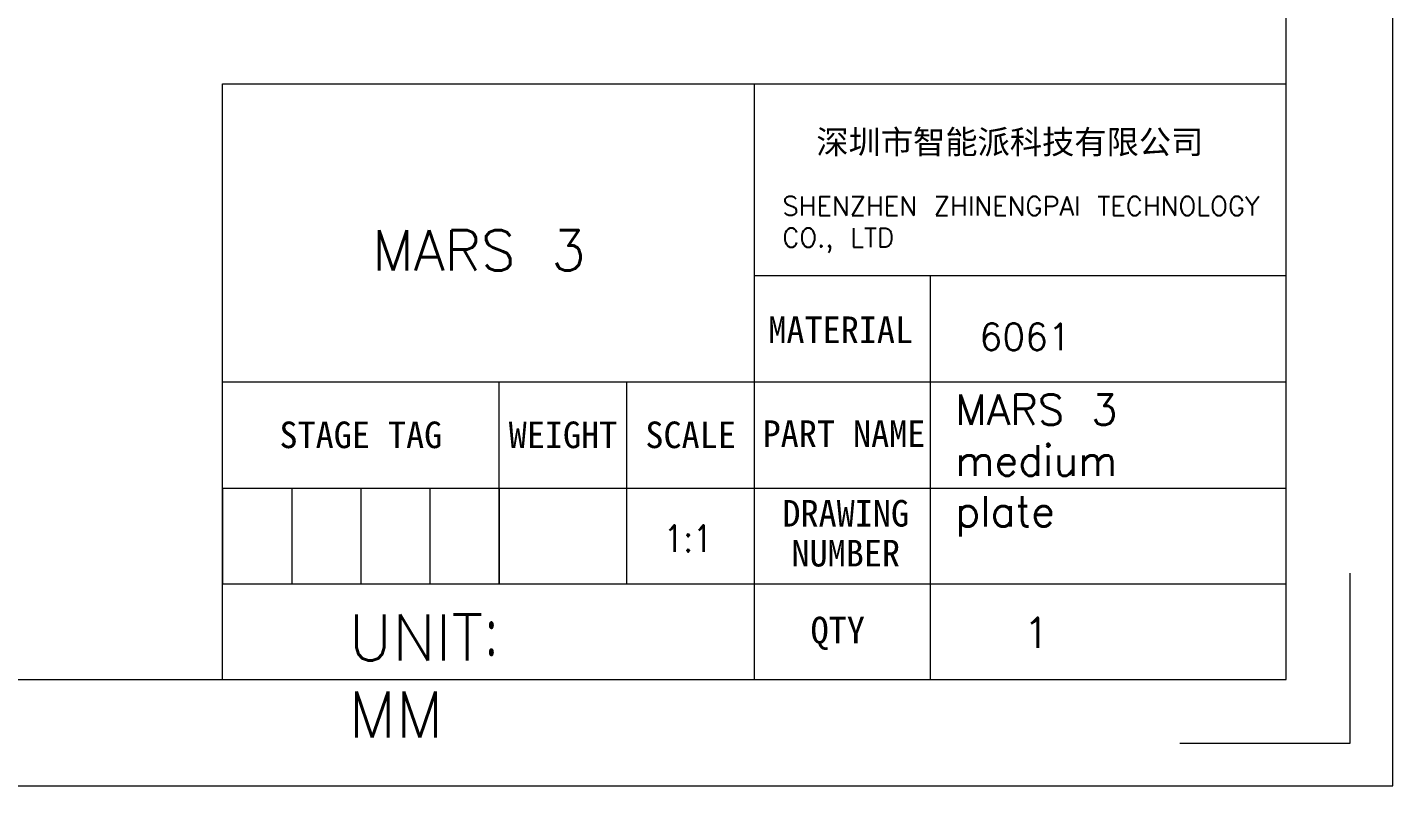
# Model space of a CAD drawing. Header units: millimetres. Extents: x 3041 to 3871, y 95 to 682.
# Drawn here: x 3512.1 to 3870.8, y 95 to 294.3 of the extents above; entities that cross this region are included whole.
import ezdxf

# ---------------------------------------------------------------- set-up
doc = ezdxf.new("R2010")
doc.units = ezdxf.units.MM
doc.layers.get('0').update_dxf_attribs({"lineweight": 18})
doc.layers.add('尺寸线层', color=3, linetype='Continuous', lineweight=18)
doc.styles.get("Standard").update_dxf_attribs({"font": 'txt.shx', "bigfont": 'gbcbig.shx'})
doc.styles.add('TEXTSTYLE_2', font='')
doc.styles.add('TEXTSTYLE_3', font='')
doc.styles.get('TEXTSTYLE_2').set_extended_font_data('宋体')
doc.styles.get('TEXTSTYLE_3').set_extended_font_data('宋体')

msp = doc.modelspace()

# ---------------------------------------------------------------- linework, layer by layer
at = {"color": 7, "linetype": 'Continuous'}
for p, q in [((3870.75, 94.95), (3870.75, 681.77)), ((3842.81, 122.89), (3842.81, 653.83)), ((3859.58, 106.13), (3859.58, 150.84)), ((3068.77, 122.89), (3842.81, 122.89)), ((3814.87, 106.13), (3859.58, 106.13)), ((3040.82, 94.95), (3870.75, 94.95))]:
    msp.add_line(p, q, dxfattribs=at)
at = {"color": 2, "linetype": 'Continuous'}
for p, q in [((3563.37, 201.14), (3563.37, 279.38)), ((3563.37, 201.14), (3563.37, 279.38)), ((3563.37, 279.38), (3703.09, 279.38)), ((3703.09, 173.19), (3703.09, 279.38)), ((3703.09, 229.08), (3703.09, 279.38)), ((3703.09, 279.38), (3842.81, 279.38)), ((3703.09, 201.14), (3703.09, 279.38)), ((3842.81, 229.08), (3842.81, 279.38)), ((3703.09, 229.08), (3842.81, 229.08)), ((3749.26, 229.08), (3749.26, 122.89)), ((3842.81, 173.19), (3842.81, 229.08)), ((3563.37, 122.89), (3563.37, 201.14)), ((3563.37, 201.14), (3703.09, 201.14)), ((3563.37, 173.19), (3563.37, 201.14)), ((3563.37, 201.14), (3636.03, 201.14)), ((3636.03, 173.19), (3636.03, 201.14)), ((3636.03, 173.19), (3636.03, 201.14)), ((3636.03, 201.14), (3703.09, 201.14)), ((3669.56, 173.19), (3669.56, 201.14)), ((3703.09, 201.14), (3842.81, 201.14)), ((3703.09, 173.19), (3703.09, 201.14)), ((3563.37, 148.04), (3563.37, 173.19)), ((3563.37, 173.19), (3636.03, 173.19)), ((3563.37, 173.19), (3636.03, 173.19)), ((3563.37, 173.19), (3636.03, 173.19)), ((3563.37, 173.19), (3563.37, 148.04)), ((3581.54, 173.19), (3581.54, 148.04)), ((3599.7, 173.19), (3599.7, 148.04)), ((3617.86, 173.19), (3617.86, 148.04)), ((3636.03, 148.04), (3636.03, 173.19)), ((3636.03, 148.04), (3636.03, 173.19)), ((3636.03, 173.19), (3703.09, 173.19)), ((3636.03, 173.19), (3703.09, 173.19)), ((3636.03, 173.19), (3636.03, 148.04)), ((3669.56, 148.04), (3669.56, 173.19)), ((3703.09, 122.89), (3703.09, 173.19)), ((3703.09, 173.19), (3842.81, 173.19)), ((3703.09, 173.19), (3842.81, 173.19)), ((3703.09, 148.04), (3703.09, 173.19)), ((3842.81, 122.89), (3842.81, 173.19)), ((3563.37, 122.89), (3563.37, 148.04)), ((3563.37, 148.04), (3703.09, 148.04)), ((3563.37, 148.04), (3636.03, 148.04)), ((3563.37, 148.04), (3636.03, 148.04)), ((3636.03, 148.04), (3703.09, 148.04)), ((3703.09, 122.89), (3703.09, 148.04)), ((3703.09, 148.04), (3842.81, 148.04)), ((3451.6, 122.89), (3518.66, 122.89)), ((3518.66, 122.89), (3563.37, 122.89)), ((3563.37, 122.89), (3703.09, 122.89)), ((3703.09, 122.89), (3842.81, 122.89))]:
    msp.add_line(p, q, dxfattribs=at)

# ---------------------------------------------------------------- texts
at = {"color": 7, "linetype": 'Continuous', "insert": (3770.18, 267.24), "char_height": 6.211, "width": 147.3596, "attachment_point": 2, "style": 'TEXTSTYLE_2'}
msp.add_mtext('深圳市智能派科技有限公司', dxfattribs=at)
at = {"color": 7, "linetype": 'Continuous', "attachment_point": 2, "line_spacing_factor": 0.9, "style": 'TEXTSTYLE_3'}
for s, insert, char_height, width in [('MATERIAL\\P ', (3725.75, 218.27), 6.986, 100.9855), ('STAGE TAG ', (3599.7, 190.66), 6.986, 84.4862), ('WEIGHT', (3652.79, 190.66), 6.986, 30.6999), ('SCALE', (3686.32, 190.66), 6.986, 30.6999), ('PART NAME', (3726.61, 190.98), 6.986, 58.5301), ('DRAWING NUMBER', (3727.07, 170.04), 6.9859, 58.5301), ('QTY', (3724.98, 139.35), 6.986, 77.9771)]:
    msp.add_mtext(s, dxfattribs=dict(at, insert=insert, char_height=char_height, width=width))
at = {"insert": (3679.29, 156.44), "char_height": 6.9859, "width": 16.7453, "attachment_point": 7}
msp.add_mtext('{\\W0.85;1:1}', dxfattribs=at)
at = {"layer": '尺寸线层', "attachment_point": 1}
for s, insert, char_height, width in [('SHENZHEN ZHINENGPAI TECHNOLOGY CO., LTD', (3710.43, 249.78), 4.9688, 140.5896), ('MARS 3', (3602.74, 240.92), 10.555, 86.1418), ('6061', (3762.19, 216.43), 7, 17), ('UNIT：MM', (3596.48, 139.94), 12.12, 58.5879)]:
    msp.add_mtext(s, dxfattribs=dict(at, insert=insert, char_height=char_height, width=width))
at = {"layer": '尺寸线层', "ltscale": 0.2, "attachment_point": 1}
for s, insert, char_height, width in [('MARS 3 medium plate \\P\\P', (3755.89, 197.8), 8.0119, 74.2891), ('1\\P\\P', (3773.77, 139.11), 7.92, 47.4792)]:
    msp.add_mtext(s, dxfattribs=dict(at, insert=insert, char_height=char_height, width=width))

doc.saveas('drawing.dxf')
